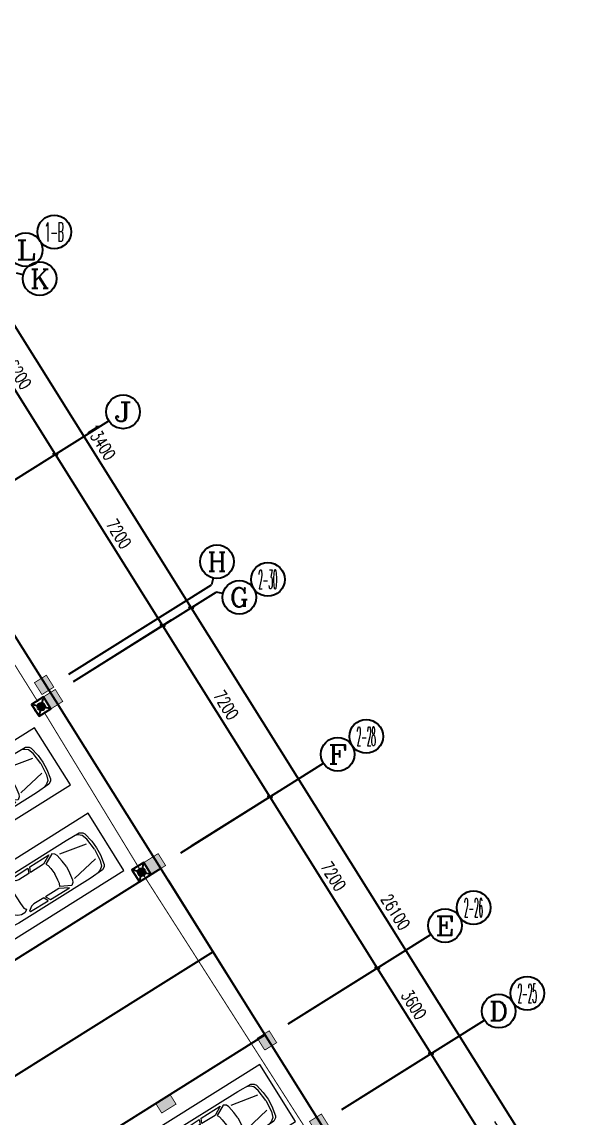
# Model space of a CAD drawing. Extents: x -6243262 to 3079315, y -2914302 to 172723.
# Drawn here: x -1993364 to -1973156, y -992183 to -953129 of the extents above; entities that cross this region are included whole.
import ezdxf
from ezdxf.enums import TextEntityAlignment as Align

# ---------------------------------------------------------------- set-up
doc = ezdxf.new("R2010")
doc.units = 0
doc.header["$LTSCALE"] = 1000
doc.linetypes.add('DASH', pattern=[0.35, 0.25, -0.1])
for name, color, linetype in [('0-柱2', 6, 'Continuous'), ('0-柱网', 2, 'Continuous'), ('AXIS_TEXT', 7, 'Continuous'), ('C-Z-HATCH', 253, 'Continuous'), ('EQUIP-应急', 3, 'Continuous'), ('WIRE-应急', 1, 'DASH')]:
    doc.layers.add(name, color=color, linetype=linetype)
doc.layers.add('车位', color=252, linetype='Continuous', lineweight=5)
doc.styles.add('_TCH_AXIS', font='COMPLEX', dxfattribs={"bigfont": 'GBCBIG'})
doc.styles.add('_TCH_DIM_T3', font='SIMPLEX', dxfattribs={"width": 0.705882, "bigfont": 'GBCBIG'})
doc.styles.add('_TEL_DIM', font='SIMPLEX', dxfattribs={"width": 0.8, "height": 3.5, "bigfont": 'HZTXT'})
doc.styles.add('COMPLEX', font='COMPLEX')
doc.dimstyles.new('_TCH_ARCH&&150', dxfattribs={"dimtxt": 446.25, "dimasz": 150, "dimexe": 375, "dimexo": 450, "dimgap": 189.375, "dimtad": 1, "dimdec": 0, "dimzin": 0, "dimdsep": 46, "dimtxsty": '_TCH_DIM_T3', "dimblk": 'ARCHTICK', "dimcen": 0.09, "dimclrt": 7, "dimazin": 2, "dimtfac": 1, "dimtdec": 0, "dimtix": 1, "dimtmove": 2, "dimatfit": 3, "dimfxl": 0, "dimtolj": 1, "dimtzin": 0, "dimarcsym": 0})

# ---------------------------------------------------------------- blocks, each defined once
blk = doc.blocks.new('chewei')
at = {"layer": '车位', "color": 0}
for p, q in [((49201, 155026), (49801, 155049)), ((50401, 155026), (49801, 155049)), ((49023, 154737), (49090, 154915)), ((49090, 154915), (49134, 154982)), ((49134, 154982), (49201, 155026)), ((50467, 154982), (50401, 155026)), ((50512, 154915), (50467, 154982)), ((50578, 154737), (50512, 154915)), ((49201, 154160), (49245, 154293)), ((49245, 154293), (49312, 154360)), ((49312, 154360), (49623, 154426)), ((49623, 154426), (49978, 154426)), ((50290, 154360), (49978, 154426)), ((50356, 154293), (50290, 154360)), ((50401, 154160), (50356, 154293)), ((49201, 154026), (49201, 154160)), ((49245, 153938), (49201, 154026)), ((49267, 153915), (49245, 153938)), ((49290, 153915), (49267, 153915)), ((49312, 153938), (49290, 153915)), ((49356, 153960), (49312, 153938)), ((49556, 153982), (49356, 153960)), ((50045, 153982), (49556, 153982)), ((50045, 153982), (50245, 153960)), ((50245, 153960), (50290, 153938)), ((50290, 153938), (50312, 153915)), ((50312, 153915), (50334, 153915)), ((50334, 153915), (50356, 153938)), ((50356, 153938), (50401, 154026)), ((50401, 154026), (50401, 154160)), ((49134, 153826), (49112, 153093)), ((49156, 153849), (49134, 153826)), ((49267, 153693), (49156, 153849)), ((49290, 153582), (49267, 153693)), ((49290, 153160), (49290, 153582)), ((50312, 153582), (50334, 153693)), ((50312, 153160), (50312, 153582)), ((50334, 153693), (50445, 153849)), ((50445, 153849), (50467, 153826)), ((50467, 153826), (50490, 153093)), ((49112, 153093), (49290, 153160)), ((49290, 153093), (49112, 153004)), ((49290, 152538), (49290, 153093)), ((50490, 153093), (50312, 153160)), ((50312, 153093), (50490, 153004)), ((50312, 152538), (50312, 153093)), ((49112, 153004), (49112, 152204)), ((50490, 153004), (50490, 152204)), ((49112, 152204), (49290, 152538)), ((49134, 152093), (49334, 152471)), ((49334, 152471), (49423, 152427)), ((49423, 152427), (49556, 152404)), ((49556, 152404), (49801, 152382)), ((50045, 152404), (49801, 152382)), ((50178, 152427), (50045, 152404)), ((50267, 152471), (50178, 152427)), ((50467, 152093), (50267, 152471)), ((50490, 152204), (50312, 152538)), ((49201, 152004), (49134, 152093)), ((49290, 151960), (49201, 152004)), ((49556, 151916), (49290, 151960)), ((50045, 151916), (50312, 151960)), ((50312, 151960), (50401, 152004)), ((50401, 152004), (50467, 152093)), ((49490, 150871), (49290, 151871)), ((49801, 151893), (49556, 151916)), ((49801, 151893), (50045, 151916)), ((50112, 150871), (50312, 151871)), ((49067, 150938), (49023, 151049)), ((49156, 150827), (49067, 150938)), ((49356, 150760), (49156, 150827)), ((49801, 150716), (49356, 150760)), ((49801, 150716), (50245, 150760)), ((50245, 150760), (50445, 150827)), ((50445, 150827), (50534, 150938)), ((50534, 150938), (50578, 151049))]:
    blk.add_line(p, q, dxfattribs=at)
for points in [[(48601, 150227), (51001, 150227), (51001, 155627), (48601, 155627)], [(50578, 154737), (50601, 154404), (50601, 151404), (50578, 150871), (50512, 150760), (50445, 150716), (50090, 150649), (49801, 150627), (49512, 150649), (49156, 150716), (49090, 150760), (49023, 150871), (49001, 151404), (49001, 154404), (49023, 154737), (49067, 155004), (49134, 155093), (49201, 155137), (49801, 155160), (50401, 155137), (50467, 155093), (50534, 155004)]]:
    blk.add_lwpolyline(points, close=True, dxfattribs=at)
blk = doc.blocks.new('0-柱2')
at = {"layer": '0-柱2'}
h = blk.add_hatch(color=0, dxfattribs=at)
h.dxf.hatch_style = 1
h.paths.add_polyline_path([(64316, 31248), (64582, 30824), (65005, 31089), (64740, 31513)])
at = {"layer": '0-柱2', "color": 0, "const_width": 30}
blk.add_lwpolyline([(64316, 31248), (64582, 30824), (65005, 31089), (64740, 31513)], close=True, dxfattribs=at)
blk = doc.blocks.new('宿舍楼柱网1')
at = {"layer": '0-柱网'}
h = blk.add_hatch(color=0, dxfattribs=at)
h.dxf.hatch_style = 1
h.paths.add_polyline_path([(645860, 167538), (646284, 167803), (646019, 168227), (645595, 167962)])
h = blk.add_hatch(color=0, dxfattribs=at)
h.dxf.hatch_style = 1
h.paths.add_polyline_path([(642259, 165280), (642683, 165545), (642418, 165969), (641994, 165704)])
h = blk.add_hatch(color=0, dxfattribs=at)
h.dxf.hatch_style = 1
h.paths.add_polyline_path([(639588, 163611), (640012, 163876), (639747, 164300), (639323, 164035)])
h = blk.add_hatch(color=0, dxfattribs=at)
h.dxf.hatch_style = 1
h.paths.add_polyline_path([(649438, 161642), (649946, 161960), (649682, 162384), (649173, 162066)])
h = blk.add_hatch(color=0, dxfattribs=at)
h.dxf.hatch_style = 1
h.paths.add_polyline_path([(643252, 157765), (643761, 158083), (643496, 158507), (642987, 158189)])
h = blk.add_hatch(color=0, dxfattribs=at)
h.dxf.hatch_style = 1
h.paths.add_polyline_path([(653479, 155382), (653903, 155647), (653638, 156071), (653214, 155806)])
h = blk.add_hatch(color=0, dxfattribs=at)
h.dxf.hatch_style = 1
h.paths.add_polyline_path([(649809, 153141), (650318, 153459), (650106, 153798), (649597, 153480)])
h = blk.add_hatch(color=0, dxfattribs=at)
h.dxf.hatch_style = 1
h.paths.add_polyline_path([(655338, 152417), (655762, 152682), (655497, 153106), (655073, 152841)])
h = blk.add_hatch(color=0, dxfattribs=at)
h.dxf.hatch_style = 1
h.paths.add_polyline_path([(647208, 151453), (647632, 151718), (647367, 152142), (646943, 151877)])
h = blk.add_hatch(color=0, dxfattribs=at)
h.dxf.hatch_style = 1
h.paths.add_polyline_path([(651721, 150092), (652229, 150410), (652017, 150749), (651509, 150431)])
h = blk.add_hatch(color=0, dxfattribs=at)
h.dxf.hatch_style = 1
h.paths.add_polyline_path([(649067, 148487), (649491, 148752), (649226, 149176), (648802, 148911)])
h = blk.add_hatch(color=0, dxfattribs=at)
h.dxf.hatch_style = 1
h.paths.add_polyline_path([(659156, 146135), (659665, 146453), (659400, 146877), (658891, 146560)])
h = blk.add_hatch(color=0, dxfattribs=at)
h.dxf.hatch_style = 1
h.paths.add_polyline_path([(648829, 146138), (649071, 146576), (649596, 146285), (649354, 145848)])
h = blk.add_hatch(color=0, dxfattribs=at)
h.dxf.hatch_style = 1
h.paths.add_polyline_path([(631658, 145126), (632158, 145126), (632158, 144526), (631658, 144526)])
h = blk.add_hatch(color=0, dxfattribs=at)
h.dxf.hatch_style = 1
h.paths.add_polyline_path([(639508, 145126), (640008, 145126), (640008, 144626), (639508, 144626)])
h = blk.add_hatch(color=0, dxfattribs=at)
h.dxf.hatch_style = 1
h.paths.add_polyline_path([(646708, 145126), (647208, 145126), (647208, 144526), (646708, 144526)])
h = blk.add_hatch(color=0, dxfattribs=at)
h.dxf.hatch_style = 1
h.paths.add_polyline_path([(654841, 142811), (655083, 143249), (654558, 143539), (654316, 143102)])
h = blk.add_hatch(color=0, dxfattribs=at)
h.dxf.hatch_style = 1
h.paths.add_polyline_path([(639658, 142026), (640058, 142026), (640058, 141426), (639658, 141426)])
h = blk.add_hatch(color=0, dxfattribs=at)
h.dxf.hatch_style = 1
h.paths.add_polyline_path([(657509, 141335), (657751, 141772), (657313, 142015), (657071, 141577)])
h = blk.add_hatch(color=0, dxfattribs=at)
h.dxf.hatch_style = 1
h.paths.add_polyline_path([(631658, 137826), (632158, 137826), (632158, 137226), (631658, 137226)])
h = blk.add_hatch(color=0, dxfattribs=at)
h.dxf.hatch_style = 1
h.paths.add_polyline_path([(639508, 137726), (640008, 137726), (640008, 137226), (639508, 137226)])
h = blk.add_hatch(color=0, dxfattribs=at)
h.dxf.hatch_style = 1
h.paths.add_polyline_path([(646708, 137826), (647208, 137826), (647208, 137226), (646708, 137226)])
h = blk.add_hatch(color=0, dxfattribs=at)
h.dxf.hatch_style = 1
h.paths.add_polyline_path([(654058, 137826), (654558, 137826), (654558, 137226), (654058, 137226)])
at = {"layer": 'C-Z-HATCH'}
h = blk.add_hatch(color=0, dxfattribs=at)
h.dxf.hatch_style = 1
edge = h.paths.add_edge_path()
edge.add_line((642259, 165280), (642680, 165549))
edge.add_line((642680, 165549), (642415, 165973))
edge.add_line((642415, 165973), (641991, 165708))
edge.add_line((641991, 165708), (642262, 165283))
at = {"layer": '0-柱网', "color": 0, "const_width": 30}
for points in [[(645860, 167538), (646281, 167806), (646016, 168231), (645592, 167966), (645863, 167540)], [(642259, 165280), (642680, 165549), (642415, 165973), (641991, 165708), (642262, 165283)], [(639588, 163611), (640012, 163876), (639747, 164300), (639323, 164035), (639588, 163611)], [(649440, 161638), (649946, 161960), (649682, 162384), (649173, 162066), (649438, 161642)], [(643252, 157765), (643761, 158083), (643496, 158507), (642987, 158189), (643252, 157765)], [(653483, 155385), (653903, 155647), (653638, 156071), (653214, 155806), (653479, 155382)], [(649809, 153141), (650318, 153459), (650106, 153798), (649597, 153480), (649809, 153141)], [(655338, 152417), (655762, 152682), (655497, 153106), (655073, 152841), (655338, 152417)], [(647208, 151453), (647632, 151718), (647367, 152142), (646943, 151877), (647208, 151453)], [(651721, 150092), (652229, 150410), (652017, 150749), (651509, 150431), (651721, 150092)], [(649067, 148487), (649491, 148752), (649226, 149176), (648802, 148911), (649067, 148487)], [(659156, 146135), (659665, 146453), (659400, 146877), (658891, 146560), (659156, 146135)], [(648829, 146138), (649071, 146576), (649596, 146285), (649354, 145848), (648829, 146138)], [(654841, 142811), (655083, 143249), (654558, 143539), (654316, 143102), (654841, 142811)], [(657509, 141335), (657751, 141772), (657313, 142015), (657071, 141577), (657509, 141335)]]:
    blk.add_lwpolyline(points, dxfattribs=at)
for points in [[(631658, 145126), (632158, 145126), (632158, 144526), (631658, 144526)], [(639508, 145126), (640008, 145126), (640008, 144626), (639508, 144626)], [(646708, 145126), (647208, 145126), (647208, 144526), (646708, 144526)], [(639658, 142026), (640058, 142026), (640058, 141426), (639658, 141426)], [(631658, 137826), (632158, 137826), (632158, 137226), (631658, 137226)], [(639508, 137726), (640008, 137726), (640008, 137226), (639508, 137226)], [(646708, 137826), (647208, 137826), (647208, 137226), (646708, 137226)], [(654058, 137826), (654558, 137826), (654558, 137226), (654058, 137226)]]:
    blk.add_lwpolyline(points, close=True, dxfattribs=at)
blk = doc.blocks.new('_ArchTick')
at = {"color": 0, "linetype": 'ByBlock', "const_width": 0.4}
blk.add_lwpolyline([(-0.5, -0.5), (0.5, 0.5)], dxfattribs=at)
blk = doc.blocks.new('*D596')
at = {"layer": '0-柱网', "color": 0, "lineweight": -2, "transparency": 16777216}
for p, q in [((1386560, -1162701), (1390691, -1160112)), ((1390373, -1160312), (1404234, -1182427)), ((1400421, -1184817), (1404552, -1182228))]:
    blk.add_line(p, q, dxfattribs=at)
at = {"layer": 'Defpoints', "color": 0, "transparency": 16777216}
for p in [(1386179, -1162940), (1404234, -1182427), (1400040, -1185056)]:
    blk.add_point(p, dxfattribs=at)
at = {"layer": '0-柱网', "color": 0, "lineweight": -2, "transparency": 16777216, "xscale": 150, "yscale": 150, "zscale": 150}
for p, rotation in [((1390373, -1160312), 122.0782976762224), ((1404234, -1182427), 302.0782976762223)]:
    blk.add_blockref('_ArchTick', p, dxfattribs=dict(at, rotation=rotation))
at = {"layer": '0-柱网', "color": 7, "transparency": 16777216, "insert": (1397653, -1171150), "char_height": 446.2, "attachment_point": 5, "rotation": 302.0783, "style": '_TCH_DIM_T3'}
blk.add_mtext('\\A1;26100', dxfattribs=at)
blk = doc.blocks.new('*D597')
at = {"layer": '0-柱网', "color": 0, "lineweight": -2, "transparency": 16777216}
for p, q in [((1379444, -1151347), (1383574, -1148758)), ((1383257, -1148957), (1390373, -1160312)), ((1386560, -1162701), (1390691, -1160112))]:
    blk.add_line(p, q, dxfattribs=at)
at = {"layer": 'Defpoints', "color": 0, "transparency": 16777216}
for p in [(1379062, -1151586), (1390373, -1160312), (1386179, -1162940)]:
    blk.add_point(p, dxfattribs=at)
at = {"layer": '0-柱网', "color": 0, "lineweight": -2, "transparency": 16777216, "xscale": 150, "yscale": 150, "zscale": 150}
for p, rotation in [((1383257, -1148957), 122.0782976762227), ((1390373, -1160312), 302.0782976762227)]:
    blk.add_blockref('_ArchTick', p, dxfattribs=dict(at, rotation=rotation))
at = {"layer": '0-柱网', "color": 7, "transparency": 16777216, "insert": (1387164, -1154415), "char_height": 446.2, "attachment_point": 5, "rotation": 302.0783, "style": '_TCH_DIM_T3'}
blk.add_mtext('\\A1;13400', dxfattribs=at)
blk = doc.blocks.new('*D599')
at = {"layer": '0-柱网', "color": 0, "lineweight": -2, "transparency": 16777216}
for p, q in [((1396119, -1177953), (1399233, -1176002)), ((1398916, -1176201), (1402899, -1182556)), ((1400102, -1184308), (1403216, -1182356))]:
    blk.add_line(p, q, dxfattribs=at)
at = {"layer": 'Defpoints', "color": 0, "transparency": 16777216}
for p in [(1395738, -1178192), (1402899, -1182556), (1399721, -1184547)]:
    blk.add_point(p, dxfattribs=at)
at = {"layer": '0-柱网', "color": 0, "lineweight": -2, "transparency": 16777216, "xscale": 150, "yscale": 150, "zscale": 150}
for p, rotation in [((1398916, -1176201), 122.0782976762227), ((1402899, -1182556), 302.0782976762227)]:
    blk.add_blockref('_ArchTick', p, dxfattribs=dict(at, rotation=rotation))
at = {"layer": '0-柱网', "color": 7, "transparency": 16777216, "insert": (1401257, -1179159), "char_height": 446.2, "attachment_point": 5, "rotation": 302.0783, "style": '_TCH_DIM_T3'}
blk.add_mtext('\\A1;7500', dxfattribs=at)
blk = doc.blocks.new('*D600')
at = {"layer": '0-柱网', "color": 0, "lineweight": -2, "transparency": 16777216}
for p, q in [((1394208, -1174903), (1397321, -1172951)), ((1397004, -1173150), (1398916, -1176201)), ((1396119, -1177953), (1399233, -1176002))]:
    blk.add_line(p, q, dxfattribs=at)
at = {"layer": 'Defpoints', "color": 0, "transparency": 16777216}
for p in [(1393826, -1175142), (1398916, -1176201), (1395738, -1178192)]:
    blk.add_point(p, dxfattribs=at)
at = {"layer": '0-柱网', "color": 0, "lineweight": -2, "transparency": 16777216, "xscale": 150, "yscale": 150, "zscale": 150}
for p, rotation in [((1397004, -1173150), 122.078297676221), ((1398916, -1176201), 302.078297676221)]:
    blk.add_blockref('_ArchTick', p, dxfattribs=dict(at, rotation=rotation))
at = {"layer": '0-柱网', "color": 7, "transparency": 16777216, "insert": (1398309, -1174456), "char_height": 446.2, "attachment_point": 5, "rotation": 302.0783, "style": '_TCH_DIM_T3'}
blk.add_mtext('\\A1;3600', dxfattribs=at)
blk = doc.blocks.new('*D601')
at = {"layer": '0-柱网', "color": 0, "lineweight": -2, "transparency": 16777216}
for p, q in [((1390384, -1168802), (1393498, -1166850)), ((1393180, -1167050), (1397004, -1173150)), ((1394208, -1174903), (1397321, -1172951))]:
    blk.add_line(p, q, dxfattribs=at)
at = {"layer": 'Defpoints', "color": 0, "transparency": 16777216}
for p in [(1390002, -1169041), (1397004, -1173150), (1393826, -1175142)]:
    blk.add_point(p, dxfattribs=at)
at = {"layer": '0-柱网', "color": 0, "lineweight": -2, "transparency": 16777216, "xscale": 150, "yscale": 150, "zscale": 150}
for p, rotation in [((1393180, -1167050), 122.078297676224), ((1397004, -1173150), 302.078297676224)]:
    blk.add_blockref('_ArchTick', p, dxfattribs=dict(at, rotation=rotation))
at = {"layer": '0-柱网', "color": 7, "transparency": 16777216, "insert": (1395441, -1169881), "char_height": 446.2, "attachment_point": 5, "rotation": 302.0783, "style": '_TCH_DIM_T3'}
blk.add_mtext('\\A1;7200', dxfattribs=at)
blk = doc.blocks.new('*D602')
at = {"layer": '0-柱网', "color": 0, "lineweight": -2, "transparency": 16777216}
for p, q in [((1386560, -1162701), (1389674, -1160750)), ((1389356, -1160949), (1393180, -1167050)), ((1390384, -1168802), (1393498, -1166850))]:
    blk.add_line(p, q, dxfattribs=at)
at = {"layer": 'Defpoints', "color": 0, "transparency": 16777216}
for p in [(1386179, -1162940), (1393180, -1167050), (1390002, -1169041)]:
    blk.add_point(p, dxfattribs=at)
at = {"layer": '0-柱网', "color": 0, "lineweight": -2, "transparency": 16777216, "xscale": 150, "yscale": 150, "zscale": 150}
for p, rotation in [((1389356, -1160949), 122.078297676223), ((1393180, -1167050), 302.078297676223)]:
    blk.add_blockref('_ArchTick', p, dxfattribs=dict(at, rotation=rotation))
at = {"layer": '0-柱网', "color": 7, "transparency": 16777216, "insert": (1391618, -1163780), "char_height": 446.2, "attachment_point": 5, "rotation": 302.0783, "style": '_TCH_DIM_T3'}
blk.add_mtext('\\A1;7200', dxfattribs=at)
blk = doc.blocks.new('*D603')
at = {"layer": '0-柱网', "color": 0, "lineweight": -2, "transparency": 16777216}
for p, q in [((1382736, -1156601), (1385850, -1154649)), ((1385532, -1154848), (1389356, -1160949)), ((1386560, -1162701), (1389674, -1160750))]:
    blk.add_line(p, q, dxfattribs=at)
at = {"layer": 'Defpoints', "color": 0, "transparency": 16777216}
for p in [(1382355, -1156840), (1389356, -1160949), (1386179, -1162940)]:
    blk.add_point(p, dxfattribs=at)
at = {"layer": '0-柱网', "color": 0, "lineweight": -2, "transparency": 16777216, "xscale": 150, "yscale": 150, "zscale": 150}
for p, rotation in [((1385532, -1154848), 122.0782976762219), ((1389356, -1160949), 302.0782976762218)]:
    blk.add_blockref('_ArchTick', p, dxfattribs=dict(at, rotation=rotation))
at = {"layer": '0-柱网', "color": 7, "transparency": 16777216, "insert": (1387794, -1157679), "char_height": 446.2, "attachment_point": 5, "rotation": 302.0783, "style": '_TCH_DIM_T3'}
blk.add_mtext('\\A1;7200', dxfattribs=at)
blk = doc.blocks.new('*D604')
at = {"layer": '0-柱网', "color": 0, "lineweight": -2, "transparency": 16777216}
for p, q in [((1379444, -1151347), (1382557, -1149396)), ((1382240, -1149595), (1385532, -1154848)), ((1382736, -1156601), (1385850, -1154649))]:
    blk.add_line(p, q, dxfattribs=at)
at = {"layer": 'Defpoints', "color": 0, "transparency": 16777216}
for p in [(1379062, -1151586), (1385532, -1154848), (1382355, -1156840)]:
    blk.add_point(p, dxfattribs=at)
at = {"layer": '0-柱网', "color": 0, "lineweight": -2, "transparency": 16777216, "xscale": 150, "yscale": 150, "zscale": 150}
for p, rotation in [((1382240, -1149595), 122.0782976762231), ((1385532, -1154848), 302.0782976762231)]:
    blk.add_blockref('_ArchTick', p, dxfattribs=dict(at, rotation=rotation))
at = {"layer": '0-柱网', "color": 7, "transparency": 16777216, "insert": (1384236, -1152002), "char_height": 446.2, "attachment_point": 5, "rotation": 302.0783, "style": '_TCH_DIM_T3'}
blk.add_mtext('\\A1;6200', dxfattribs=at)
blk = doc.blocks.new('_AXISO')
at = {"color": 0}
blk.add_circle((0, 0), 0.5, dxfattribs=at)
at = {"layer": 'AXIS_TEXT', "color": 0, "style": 'COMPLEX', "width": 1.041667}
blk.add_attdef('A', text='', height=0.56, dxfattribs=at).set_placement((-0.25, -0.28), (0.25, -0.28), align=Align.FIT)
blk = doc.blocks.new('$equip$00002604')
blk.add_hatch(color=256).paths.add_polyline_path([(0.275, 0.5, 1), (-0.274, 0.5, 1)])
for p, q in [((-0.429, 0.929), (-0.194, 0.694)), ((0.194, 0.694), (0.429, 0.929)), ((-0.429, 0.071), (-0.194, 0.306)), ((0.194, 0.306), (0.429, 0.071))]:
    blk.add_line(p, q)
at = {"const_width": 0.04}
blk.add_lwpolyline([(-0.5, 1), (-0.5, 0), (0.5, 0), (0.5, 1), (-0.5, 1), (-0.5, 0)], dxfattribs=at)
blk.add_lwpolyline([(-0.5, 1), (-0.5, 0), (0.5, 0), (0.5, 1)], close=True)
blk.add_circle((0, 0.5), 0.275)
for p in [(0, 1), (-0.5, 0.5), (0, 0), (0.5, 0.5)]:
    blk.add_point(p)
at = {"color": 7, "style": '_TEL_DIM', "flags": 1}
blk.add_attdef('A', text='', height=0.000025, dxfattribs=at).set_placement((0, 0), align=Align.MIDDLE_CENTER)
blk = doc.blocks.new('345634')
at = {"layer": '0-柱网', "color": 8}
for p, q in [((1384388.5, -1148455.4), (1384146.2, -1148399.8)), ((1382355, -1156839.7), (1387438.9, -1153653.2)), ((1391158.9, -1159257.5), (1391103.3, -1159499.7)), ((1386019.4, -1162686.2), (1391103.3, -1159499.7)), ((1386178.7, -1162940.4), (1391262.7, -1159753.9)), ((1391504.9, -1159809.5), (1391262.7, -1159753.9)), ((1390002.5, -1169041.1), (1395086.4, -1165854.7)), ((1389293, -1169603.8), (1380901.6, -1174863.3)), ((1393826.2, -1175141.9), (1398910.2, -1171955.4)), ((1391151.8, -1172569.5), (1383260, -1177515.8)), ((1395738.1, -1178192.2), (1400822.1, -1175005.8)), ((1393010.5, -1175535.1), (1385861.7, -1180015.8))]:
    blk.add_line(p, q, dxfattribs=at)
for points in [[(1385044.2, -1162824.9), (1378462.7, -1152385.6), (1371284, -1139443.2)], [(1338674.1, -1194031.9), (1394633.1, -1194031.9), (1399308.6, -1185583.5), (1385044.2, -1162824.9)], [(1389550.8, -1170015.1), (1392634.8, -1174935.7)]]:
    blk.add_lwpolyline(points, dxfattribs=at)
for centre in [(1385495, -1146925.1), (1393106.5, -1159306.4), (1396611.6, -1164898.7), (1400435.4, -1170999.5), (1402347.2, -1174049.8)]:
    blk.add_circle(centre, 600, dxfattribs=at)
ref = blk.add_blockref('_AXISO', (1384478.3, -1147562.4), dxfattribs=dict(at, xscale=1200, yscale=1200, zscale=1200))
ref.add_attrib('A', 'L', dxfattribs={"layer": 'AXIS_TEXT', "color": 8, "height": 678.8, "style": '_TCH_AXIS', "width": 1.4}).set_placement((1384138.8, -1147901.9), (1384817.7, -1147901.9), align=Align.FIT)
ref = blk.add_blockref('_AXISO', (1384973.3, -1148589.6), dxfattribs=dict(at, xscale=1200, yscale=1200, zscale=1200))
ref.add_attrib('A', 'K', dxfattribs={"layer": 'AXIS_TEXT', "color": 8, "height": 678.8, "style": '_TCH_AXIS', "width": 1.105263}).set_placement((1384633.8, -1148929), (1385312.7, -1148929), align=Align.FIT)
for name, p in [('0-柱2', (1320474.1, -1194231.9)), ('宿舍楼柱网1', (739516.2, -1331458.2))]:
    blk.add_blockref(name, p, dxfattribs=at)
ref = blk.add_blockref('_AXISO', (1387947.3, -1153334.6), dxfattribs=dict(at, xscale=1200, yscale=1200, zscale=1200))
ref.add_attrib('A', 'J', dxfattribs={"layer": 'AXIS_TEXT', "color": 8, "height": 678.8, "style": '_TCH_AXIS', "width": 1.909091}).set_placement((1387607.9, -1153674), (1388286.7, -1153674), align=Align.FIT)
ref = blk.add_blockref('_AXISO', (1391293.1, -1158672.7), dxfattribs=dict(at, xscale=1200, yscale=1200, zscale=1200))
ref.add_attrib('A', 'H', dxfattribs={"layer": 'AXIS_TEXT', "color": 8, "height": 678.8, "style": '_TCH_AXIS', "width": 1.05}).set_placement((1390953.7, -1159012.1), (1391632.5, -1159012.1), align=Align.FIT)
ref = blk.add_blockref('_AXISO', (1392089.7, -1159943.7), dxfattribs=dict(at, xscale=1200, yscale=1200, zscale=1200))
ref.add_attrib('A', 'G', dxfattribs={"layer": 'AXIS_TEXT', "color": 8, "height": 678.8, "style": '_TCH_AXIS', "width": 1.166667}).set_placement((1391750.3, -1160283.1), (1392429.1, -1160283.1), align=Align.FIT)
at = {"layer": '0-柱网', "color": 8, "rotation": 122.0782976762323}
for p in [(1539170, -1128019.5), (1541081.9, -1131069.9), (1547191.7, -1140020.8)]:
    blk.add_blockref('chewei', p, dxfattribs=at)
at = {"layer": '0-柱网', "color": 8}
ref = blk.add_blockref('_AXISO', (1395594.8, -1165536), dxfattribs=dict(at, xscale=1200, yscale=1200, zscale=1200))
ref.add_attrib('A', 'F', dxfattribs={"layer": 'AXIS_TEXT', "color": 8, "height": 678.8, "style": '_TCH_AXIS', "width": 1.3125}).set_placement((1395255.4, -1165875.4), (1395934.2, -1165875.4), align=Align.FIT)
ref = blk.add_blockref('_AXISO', (1399418.6, -1171636.7), dxfattribs=dict(at, xscale=1200, yscale=1200, zscale=1200))
ref.add_attrib('A', 'E', dxfattribs={"layer": 'AXIS_TEXT', "color": 8, "height": 678.8, "style": '_TCH_AXIS', "width": 1.3125}).set_placement((1399079.2, -1171976.2), (1399758, -1171976.2), align=Align.FIT)
ref = blk.add_blockref('_AXISO', (1401330.5, -1174687.1), dxfattribs=dict(at, xscale=1200, yscale=1200, zscale=1200))
ref.add_attrib('A', 'D', dxfattribs={"layer": 'AXIS_TEXT', "color": 8, "height": 678.8, "style": '_TCH_AXIS', "width": 1.235294}).set_placement((1400991, -1175026.5), (1401669.9, -1175026.5), align=Align.FIT)
at = {"layer": '0-柱网', "color": 7, "style": '_TCH_AXIS'}
for s, width, p, p2 in [('1-B', 0.362069, (1385155.6, -1147264.6), (1385834.5, -1147264.6)), ('2-30', 0.265823, (1392767.1, -1159645.8), (1393445.9, -1159645.8)), ('2-28', 0.2625, (1396272.2, -1165238.1), (1396951, -1165238.1)), ('2-26', 0.2625, (1400095.9, -1171338.9), (1400774.8, -1171338.9)), ('2-25', 0.2625, (1402007.8, -1174389.2), (1402686.6, -1174389.2))]:
    blk.add_text(s, height=678.82, dxfattribs=dict(at, width=width)).set_placement(p, p2, align=Align.FIT)
at = {"layer": '0-柱网', "color": 8}
for p1, p2, distance, picture, middle in [((1379062.3, -1151586.3), (1386178.7, -1162940.4), 4950, '*D597', (1387164.3, -1154415.4)), ((1379062.3, -1151586.3), (1382355, -1156839.7), 3750, '*D604', (1384235.6, -1152002.4)), ((1382355, -1156839.7), (1386178.7, -1162940.4), 3750, '*D603', (1387793.8, -1157679.4)), ((1386178.7, -1162940.4), (1400039.8, -1185055.5), 4950, '*D596', (1397653.1, -1171150.1)), ((1386178.7, -1162940.4), (1390002.5, -1169041.1), 3750, '*D602', (1391617.6, -1163780.2)), ((1390002.5, -1169041.1), (1393826.2, -1175141.9), 3750, '*D601', (1395441.3, -1169880.9)), ((1393826.2, -1175141.9), (1395738.1, -1178192.2), 3750, '*D600', (1398309.2, -1174456.4)), ((1395738.1, -1178192.2), (1399721.2, -1184547.1), 3750, '*D599', (1401256.6, -1179159.1))]:
    dim = blk.add_aligned_dim(p1=p1, p2=p2, distance=distance, dimstyle='_TCH_ARCH&&150', dxfattribs=at)
    dim.commit()
    dim.dimension.update_dxf_attribs({"geometry": picture, "text_midpoint": middle})

msp = doc.modelspace()

# ---------------------------------------------------------------- linework, layer by layer
at = {"layer": 'WIRE-应急', "linetype": 'DASH', "const_width": 35}
for points in [[(-1996448.4, -971507), (-1992817.5, -977317.8)], [(-1992557.5, -977744.9), (-1989230.7, -983210.6)], [(-1989230.7, -983210.6), (-1983330.8, -992435.9)]]:
    msp.add_lwpolyline(points, dxfattribs=at)

# ---------------------------------------------------------------- block references
msp.add_blockref('345634', (-3377707.6, 186314.1))
at = {"layer": 'EQUIP-应急', "xscale": 499.9999999999999, "yscale": 499.9999999999999, "zscale": 499.9999999999999, "rotation": 121.9999999999862}
for p in [(-1992463.7, -977391.5), (-1988886.2, -983290.1)]:
    msp.add_blockref('$equip$00002604', p, dxfattribs=at)

doc.saveas('drawing.dxf')
